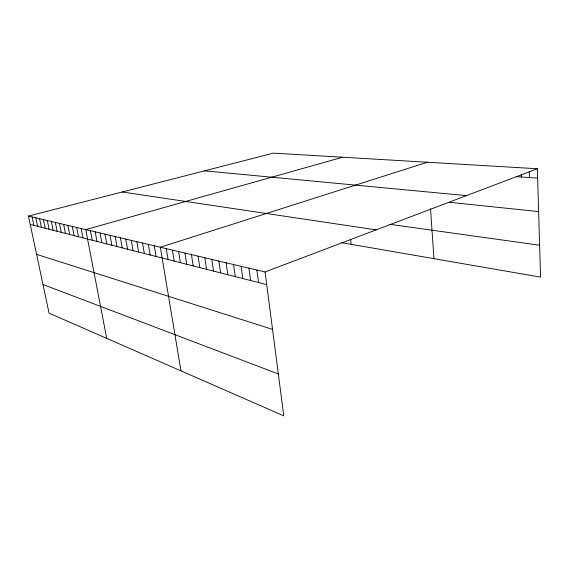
<?xml version="1.0" encoding="UTF-8"?>
<svg xmlns="http://www.w3.org/2000/svg" width="569" height="569" viewBox="0 0 569 569"><rect width="100%" height="100%" fill="white"/><g stroke="black" fill="none" stroke-linecap="round" stroke-linejoin="round"><path stroke-width="0.85" d="M265.062 271.975L283.789 415.861L49.069 313.135L28.45 216.078L265.062 271.975L537.371 168.744L540.55 277.117L341.457 242.657M427.376 162.243L160.337 247.238L180.985 370.867M342.602 157.229L85.748 229.613L106.716 338.363M28.45 216.078L273.433 153.139L537.371 168.744M516.104 176.646L537.648 178.133M204.534 170.842L466.459 195.622M449.652 202.308L538.63 211.583M389.829 224.314L539.611 245.225M122.207 191.988L376.145 229.862M30.228 224.463L266.705 284.614M36.58 254.364L272.53 329.373M42.988 284.507L278.333 373.968M35.811 217.813L37.597 226.334M32.099 216.938L33.884 225.388M39.581 218.709L41.373 227.294M43.422 219.613L45.214 228.269M47.327 220.537L49.119 229.264M55.335 222.429L57.142 231.306M51.295 221.476L53.095 230.274M59.453 223.404L61.26 232.351M63.636 224.392L65.449 233.418M67.903 225.395L69.71 234.506M72.242 226.426L74.055 235.609M81.161 228.532L82.982 237.878M76.659 227.465L78.479 236.732M90.421 230.715L92.242 240.232M95.187 231.846L97.007 241.448M100.037 232.991L101.858 242.679M104.988 234.158L106.808 243.937M110.03 235.353L111.851 245.225M115.18 236.569L117.001 246.533M120.429 237.806L122.25 247.864M125.785 239.072L127.598 249.229M131.247 240.36L133.061 250.616M136.823 241.683L138.637 252.039M142.52 243.027L144.334 253.482M148.331 244.4L150.145 254.962M154.27 245.801L156.077 256.47M166.297 248.639L168.09 259.528M172.379 250.076L174.171 261.071M178.595 251.548L180.38 262.65M184.939 253.049L186.717 264.265M191.433 254.578L193.197 265.915M198.062 256.142L199.826 267.601M204.84 257.75L206.59 269.322M211.775 259.386L213.517 271.086M218.859 261.057L220.594 272.885M226.113 262.771L227.835 274.727M233.539 264.528L235.246 276.612M241.142 266.32L242.835 278.54M248.923 268.163L250.602 280.517M256.889 270.04L258.554 282.537M350.639 239.528L351.109 244.321M430.534 208.638L433.934 258.66M521.296 174.491L521.382 177.009M529.255 171.646L529.447 177.571"/></g></svg>
